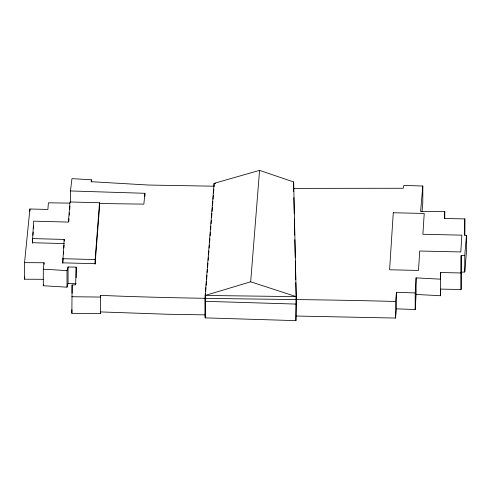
<?xml version="1.0" encoding="UTF-8"?>
<svg xmlns="http://www.w3.org/2000/svg" width="491" height="491" viewBox="0 0 491 491"><rect width="100%" height="100%" fill="white"/><g stroke="black" fill="none" stroke-linecap="round" stroke-linejoin="round"><path stroke-width="0.74" d="M461.08 272.965L440.617 272.536L440.537 279.17L416.098 277.881L416.098 294.447L440.537 295.735L440.617 289.101L461.08 289.53L461.129 255.688L464.768 255.394L466.45 235.361L464.658 235.171L464.811 218.918L444.361 218.483L444.766 211.664L420.603 211.468L422.8 186.028L403.915 185.402L403.264 188.262L293.655 188.378L293.728 191.441M461.08 289.53L461.129 255.688M205.14 314.872L205.14 295.459L214.088 183.358L259.567 170.365L293.655 181.965L296.214 296.625L295.907 320.635L205.207 317.886L205.14 314.872L167.136 314.246L100.594 311.926L100.545 313.626L71.864 313.307L72.091 284.976L75.632 284.798L76.179 267.153L68.059 266.963L67.003 270.602L67.003 287.167L43.3 285.75L43.3 269.185L44.03 262.746L24.55 262.642L24.55 279.207L43.282 279.305M71.864 313.307L71.938 309.631M296.214 316.038L395.507 318.058L396.483 308.833L415.202 309.52L415.202 292.955L396.483 292.274L395.507 301.492C297.215 298.62 198.843 299.62 100.594 295.361L100.545 297.061L71.864 296.742M415.202 292.955L416.098 277.881M415.202 309.52L416.098 294.447M295.907 320.635L296.214 299.473L295.827 282.62M32.351 243.174L33.67 221.153L68.427 222.092L69.986 201.967L99.526 202.765L99.526 208.411M32.639 238.927L32.351 242.714L64.198 243.579M32.928 235.14L33.155 232.114M33.443 228.327L33.615 226.05M62.731 263.293L64.198 239.442L32.351 238.571M63.075 258.389L62.731 262.832L95.131 263.704L99.526 206.907M63.413 253.945L63.578 251.723M63.861 248.023L64.088 245.064M68.771 221.76L69.004 218.777M69.292 215.052L69.464 212.812M69.753 209.086L69.986 206.103M95.131 264.164L95.131 259.561L99.526 202.765M205.508 293.735L205.14 298.307L205.207 317.886M205.692 291.445L205.993 287.634M206.177 285.345L206.484 281.533M206.662 279.244L206.969 275.433M207.208 272.376L207.454 269.326M207.638 267.043L207.939 263.225M208.184 260.175L208.43 257.124M208.607 254.841L208.914 251.024M209.16 247.973L209.399 244.923M209.583 242.634L209.89 238.822M210.13 235.772L210.375 232.722M210.621 229.671L210.86 226.621M211.105 223.571L211.351 220.52M211.59 217.47L211.897 213.659M212.075 211.369L212.382 207.558M212.566 205.269L212.867 201.457M213.051 199.168L213.358 195.35M213.536 193.067L213.843 189.25M250.68 281.809L296.214 296.625L205.14 295.459L250.68 281.809L259.567 170.365M461.129 272.253L464.768 271.959L466.45 251.926L466.45 235.361M422.021 211.572L422.8 202.593L422.8 186.028M70.465 202.249L70.465 190.956L144.894 193.294L143.863 204.127L99.563 203.52M24.55 262.642L29.908 209.006L47.897 209.448L48.388 202.826L69.777 203.114M24.55 279.207L24.777 276.942M43.3 285.75L43.46 284.32M70.465 190.956L71.956 178.644L91.277 179.767L91.357 181.707L148.601 185.046L214.088 186.199M67.003 287.167L68.059 283.528L68.059 266.963M68.059 283.528L76.179 283.718M62.731 258.689L95.131 259.561M215.617 183.395L214.088 183.358L214.088 186.341M205.207 301.321L295.907 304.076M43.3 269.185L67.003 270.602M293.87 197.572L294.238 213.659M294.361 219.023L294.735 235.115M294.839 239.712L295.244 257.333M295.33 261.163L295.754 279.551M464.811 218.918L464.811 235.484M464.768 255.394L464.768 271.959M444.766 211.664L444.766 218.44M440.617 272.536L440.537 295.735M396.483 292.274L396.483 308.833M395.507 301.492L395.507 318.058M293.655 181.965L293.655 188.513M144.894 193.294L144.894 196.308M100.594 295.361L100.545 313.626M91.277 179.767L91.277 182.026M76.179 267.153L76.179 277.697M72.091 284.976L72.091 293.262M64.198 239.442L64.198 240.977M44.03 262.746L44.03 264.25M29.908 209.006L29.908 211.265M393.266 212.744L389.602 269.768L418.485 270.431L419.725 251.018L460.803 251.957L461.865 235.164L422.886 234.268L424.224 213.456L393.266 212.744"/></g></svg>
